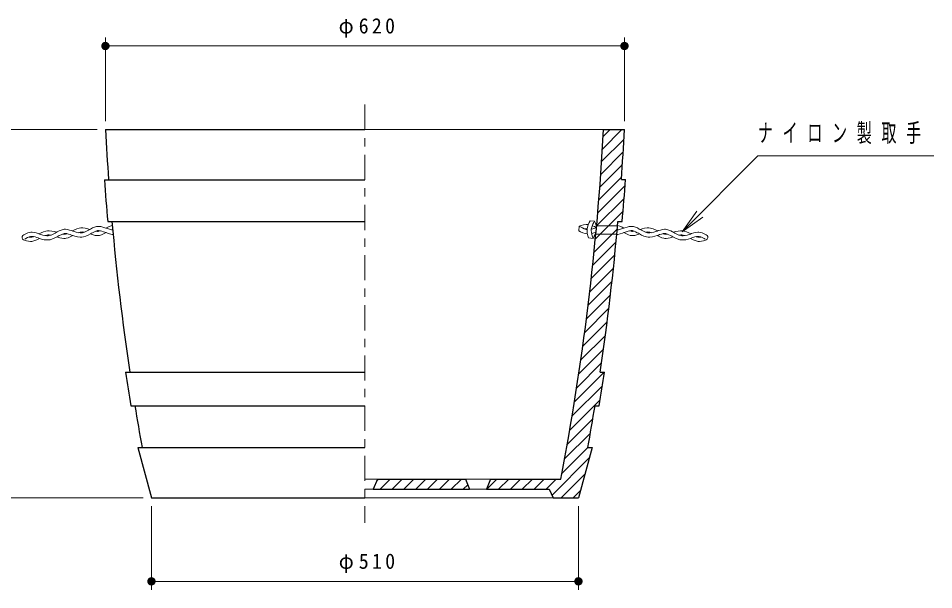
# Model space of a CAD drawing. Units: millimetres on the paper. Extents: x -365 to 12, y -47 to 257.
# Drawn here: x -278.1 to -168.7, y 64.3 to 132.6 of the extents above; entities that cross this region are included whole.
import ezdxf

# ---------------------------------------------------------------- set-up
doc = ezdxf.new("R2010")
doc.units = ezdxf.units.MM
doc.linetypes.add('USER1', pattern=[4.5, 2.5, -2])
doc.linetypes.add('USER2', pattern=[6, 3, -1, 1, -1])
doc.layers.add('LY_1', color=7, linetype='Continuous', lineweight=13)
doc.styles.add('ＭＳ ゴシック', font='')
doc.styles.get('ＭＳ ゴシック').set_extended_font_data('MS Gothic')

# ---------------------------------------------------------------- blocks, each defined once
blk = doc.blocks.new('filled_dot')
at = {"color": 0, "linetype": 'Continuous', "lineweight": -2, "const_width": 1.25}
blk.add_lwpolyline([(-0.625, 0, 1), (0.625, 0, 1)], format="xyb", close=True, dxfattribs=at)

msp = doc.modelspace()

# ---------------------------------------------------------------- linework, layer by layer
at = {"layer": 'LY_1'}
for p, q in [((-267.65, 120.305), (-267.65, 130.305)), ((-205.65, 120.305), (-205.65, 130.305)), ((-267.65, 129.305), (-205.65, 129.305)), ((-268.65, 119.305), (-288.65, 119.305)), ((-236.65, 119.305), (-208.15, 119.305)), ((-208.282, 116.987), (-205.964, 119.305)), ((-208.194, 118.489), (-207.379, 119.305)), ((-208.378, 115.477), (-205.714, 118.141)), ((-208.481, 113.959), (-205.802, 116.638)), ((-208.593, 112.433), (-205.899, 115.128)), ((-208.842, 109.356), (-205.574, 112.624)), ((-208.713, 110.899), (-206.003, 113.609)), ((-208.979, 107.805), (-205.692, 111.092)), ((-209.125, 106.245), (-205.818, 109.552)), ((-198.779, 107.093), (-197.012, 109.568)), ((-209.763, 108.407), (-209.868, 108.212)), ((-209.763, 108.407), (-209.22, 108.355)), ((-209.22, 108.355), (-209.295, 108.222)), ((-209.22, 108.355), (-209.11, 108.139)), ((-198.779, 107.093), (-196.658, 109.214)), ((-196.305, 108.861), (-198.779, 107.093)), ((-275.058, 107.097), (-274.759, 107.185)), ((-274.759, 107.185), (-274.557, 107.215)), ((-274.557, 107.215), (-274.353, 107.221)), ((-274.353, 107.221), (-274.044, 107.186)), ((-274.044, 107.186), (-273.749, 107.115)), ((-273.402, 107.078), (-273.171, 107.199)), ((-273.171, 107.199), (-272.938, 107.3)), ((-272.938, 107.3), (-272.703, 107.369)), ((-272.703, 107.369), (-272.565, 107.389)), ((-272.565, 107.389), (-272.425, 107.393)), ((-272.425, 107.393), (-272.182, 107.366)), ((-272.182, 107.366), (-271.935, 107.307)), ((-271.935, 107.307), (-271.687, 107.228)), ((-271.687, 107.228), (-271.543, 107.178)), ((-271.597, 107.196), (-271.351, 107.325)), ((-271.543, 107.178), (-271.398, 107.128)), ((-271.351, 107.325), (-271.073, 107.446)), ((-271.073, 107.446), (-270.775, 107.534)), ((-270.775, 107.534), (-270.573, 107.564)), ((-270.573, 107.564), (-270.368, 107.569)), ((-270.368, 107.569), (-270.059, 107.535)), ((-270.147, 107.056), (-269.914, 107.157)), ((-270.059, 107.535), (-269.765, 107.464)), ((-269.914, 107.157), (-269.684, 107.278)), ((-269.765, 107.464), (-269.5, 107.38)), ((-269.684, 107.278), (-269.55, 107.352)), ((-269.55, 107.352), (-269.417, 107.426)), ((-269.417, 107.426), (-269.186, 107.547)), ((-269.186, 107.547), (-268.954, 107.648)), ((-268.97, 107.096), (-268.783, 107.178)), ((-268.954, 107.648), (-268.718, 107.718)), ((-268.811, 107.165), (-268.781, 107.158)), ((-268.783, 107.178), (-268.611, 107.228)), ((-268.781, 107.158), (-268.603, 107.138)), ((-268.718, 107.718), (-268.58, 107.738)), ((-268.611, 107.228), (-268.537, 107.239)), ((-268.58, 107.738), (-268.441, 107.742)), ((-268.537, 107.239), (-268.462, 107.241)), ((-268.462, 107.241), (-268.284, 107.221)), ((-268.454, 107.151), (-268.282, 107.202)), ((-268.441, 107.742), (-268.197, 107.715)), ((-268.284, 107.221), (-268.085, 107.173)), ((-268.282, 107.202), (-268.254, 107.214)), ((-268.197, 107.715), (-267.95, 107.655)), ((-268.085, 107.173), (-267.86, 107.102)), ((-267.95, 107.655), (-267.702, 107.576)), ((-267.702, 107.576), (-267.558, 107.526)), ((-267.589, 107.537), (-267.364, 107.654)), ((-267.558, 107.526), (-267.414, 107.476)), ((-267.414, 107.476), (-267.165, 107.397)), ((-267.364, 107.654), (-267.087, 107.775)), ((-267.165, 107.397), (-266.919, 107.338)), ((-267.087, 107.775), (-266.832, 107.85)), ((-266.919, 107.338), (-266.784, 107.323)), ((-211.098, 107.206), (-211.046, 107.75)), ((-211.098, 107.206), (-210.903, 107.102)), ((-211.046, 107.75), (-210.83, 107.86)), ((-211.046, 107.75), (-210.913, 107.674)), ((-210.913, 107.674), (-210.683, 107.551)), ((-210.83, 107.86), (-210.535, 107.928)), ((-210.683, 107.551), (-210.452, 107.448)), ((-210.535, 107.928), (-210.226, 107.96)), ((-210.452, 107.448), (-210.217, 107.377)), ((-210.445, 107.446), (-210.268, 107.464)), ((-210.268, 107.464), (-210.11, 107.458)), ((-210.226, 107.96), (-210.021, 107.952)), ((-210.217, 107.377), (-210.116, 107.361)), ((-210.113, 107.436), (-210.12, 107.232)), ((-210.12, 107.232), (-210.089, 106.922)), ((-210.081, 107.638), (-210.113, 107.436)), ((-209.991, 107.936), (-210.081, 107.638)), ((-210.021, 107.952), (-209.989, 107.947)), ((-209.868, 108.212), (-209.991, 107.936)), ((-209.614, 107.388), (-209.619, 107.248)), ((-209.619, 107.248), (-209.594, 107.004)), ((-209.616, 107.394), (-209.448, 107.432)), ((-209.593, 107.526), (-209.614, 107.388)), ((-209.522, 107.761), (-209.593, 107.526)), ((-209.418, 107.992), (-209.522, 107.761)), ((-209.496, 107.819), (-209.245, 107.707)), ((-209.448, 107.432), (-209.2, 107.509)), ((-209.295, 108.222), (-209.418, 107.992)), ((-209.279, 104.676), (-206.504, 107.451)), ((-209.245, 107.707), (-209.001, 107.577)), ((-209.2, 107.509), (-209.001, 107.576)), ((-209.11, 108.139), (-209.042, 107.844)), ((-209.042, 107.844), (-209.015, 107.584)), ((-206.381, 107.338), (-206.516, 107.323)), ((-206.213, 107.775), (-206.468, 107.85)), ((-206.134, 107.397), (-206.381, 107.338)), ((-205.935, 107.654), (-206.213, 107.775)), ((-205.886, 107.476), (-206.134, 107.397)), ((-205.711, 107.537), (-205.935, 107.654)), ((-205.742, 107.526), (-205.886, 107.476)), ((-205.598, 107.576), (-205.742, 107.526)), ((-205.349, 107.655), (-205.598, 107.576)), ((-205.215, 107.173), (-205.44, 107.102)), ((-205.103, 107.715), (-205.349, 107.655)), ((-205.016, 107.221), (-205.215, 107.173)), ((-204.859, 107.742), (-205.103, 107.715)), ((-205.018, 107.202), (-205.046, 107.214)), ((-204.846, 107.151), (-205.018, 107.202)), ((-204.838, 107.241), (-205.016, 107.221)), ((-204.72, 107.738), (-204.859, 107.742)), ((-204.763, 107.239), (-204.838, 107.241)), ((-204.689, 107.228), (-204.763, 107.239)), ((-204.581, 107.718), (-204.72, 107.738)), ((-204.519, 107.158), (-204.697, 107.138)), ((-204.517, 107.178), (-204.689, 107.228)), ((-204.346, 107.648), (-204.581, 107.718)), ((-204.489, 107.165), (-204.519, 107.158)), ((-204.33, 107.096), (-204.517, 107.178)), ((-204.114, 107.547), (-204.346, 107.648)), ((-203.883, 107.426), (-204.114, 107.547)), ((-203.75, 107.352), (-203.883, 107.426)), ((-203.535, 107.464), (-203.799, 107.38)), ((-203.616, 107.278), (-203.75, 107.352)), ((-203.385, 107.157), (-203.616, 107.278)), ((-203.241, 107.535), (-203.535, 107.464)), ((-203.153, 107.056), (-203.385, 107.157)), ((-202.931, 107.569), (-203.241, 107.535)), ((-202.727, 107.564), (-202.931, 107.569)), ((-202.525, 107.534), (-202.727, 107.564)), ((-202.226, 107.446), (-202.525, 107.534)), ((-201.949, 107.325), (-202.226, 107.446)), ((-201.703, 107.196), (-201.949, 107.325)), ((-201.757, 107.178), (-201.901, 107.128)), ((-201.613, 107.228), (-201.757, 107.178)), ((-201.365, 107.307), (-201.613, 107.228)), ((-201.118, 107.366), (-201.365, 107.307)), ((-200.874, 107.393), (-201.118, 107.366)), ((-200.735, 107.389), (-200.874, 107.393)), ((-200.597, 107.369), (-200.735, 107.389)), ((-200.361, 107.3), (-200.597, 107.369)), ((-200.129, 107.199), (-200.361, 107.3)), ((-199.898, 107.078), (-200.129, 107.199)), ((-199.256, 107.186), (-199.55, 107.115)), ((-198.947, 107.221), (-199.256, 107.186)), ((-198.742, 107.215), (-198.947, 107.221)), ((-198.54, 107.185), (-198.742, 107.215)), ((-198.242, 107.097), (-198.54, 107.185)), ((-277.52, 106.655), (-277.386, 106.729)), ((-277.422, 106.137), (-277.332, 106.106)), ((-277.386, 106.729), (-277.156, 106.85)), ((-277.332, 106.106), (-277.084, 106.027)), ((-277.277, 106.218), (-277.148, 106.289)), ((-277.156, 106.85), (-276.923, 106.951)), ((-277.148, 106.289), (-276.939, 106.399)), ((-276.939, 106.399), (-276.752, 106.48)), ((-276.923, 106.951), (-276.688, 107.02)), ((-276.779, 106.468), (-276.75, 106.461)), ((-276.752, 106.48), (-276.58, 106.531)), ((-276.75, 106.461), (-276.572, 106.441)), ((-276.688, 107.02), (-276.55, 107.041)), ((-276.58, 106.531), (-276.506, 106.542)), ((-276.572, 106.441), (-276.497, 106.443)), ((-276.55, 107.041), (-276.41, 107.045)), ((-276.506, 106.542), (-276.431, 106.544)), ((-276.497, 106.443), (-276.423, 106.454)), ((-276.431, 106.544), (-276.253, 106.524)), ((-276.423, 106.454), (-276.251, 106.505)), ((-276.41, 107.045), (-276.166, 107.017)), ((-276.253, 106.524), (-276.054, 106.476)), ((-276.251, 106.505), (-276.223, 106.517)), ((-276.166, 107.017), (-275.92, 106.958)), ((-276.08, 106.034), (-275.848, 106.135)), ((-276.054, 106.476), (-275.83, 106.405)), ((-275.92, 106.958), (-275.672, 106.879)), ((-275.848, 106.135), (-275.617, 106.256)), ((-275.83, 106.405), (-275.691, 106.357)), ((-275.691, 106.357), (-275.541, 106.305)), ((-275.672, 106.879), (-275.527, 106.829)), ((-275.617, 106.256), (-275.538, 106.3)), ((-275.581, 106.848), (-275.336, 106.976)), ((-275.541, 106.305), (-275.269, 106.218)), ((-275.527, 106.829), (-275.383, 106.779)), ((-275.383, 106.779), (-275.135, 106.7)), ((-275.336, 106.976), (-275.058, 107.097)), ((-275.269, 106.218), (-274.975, 106.147)), ((-275.135, 106.7), (-274.888, 106.641)), ((-274.975, 106.147), (-274.666, 106.113)), ((-274.888, 106.641), (-274.645, 106.614)), ((-274.852, 106.637), (-274.652, 106.696)), ((-274.666, 106.113), (-274.461, 106.118)), ((-274.652, 106.696), (-274.514, 106.716)), ((-274.645, 106.614), (-274.505, 106.617)), ((-274.514, 106.716), (-274.374, 106.72)), ((-274.505, 106.617), (-274.367, 106.638)), ((-274.461, 106.118), (-274.259, 106.148)), ((-274.374, 106.72), (-274.166, 106.697)), ((-274.367, 106.638), (-274.132, 106.707)), ((-274.259, 106.148), (-273.961, 106.236)), ((-274.132, 106.707), (-273.899, 106.808)), ((-273.961, 106.236), (-273.683, 106.357)), ((-273.899, 106.808), (-273.668, 106.929)), ((-273.749, 107.115), (-273.485, 107.031)), ((-273.683, 106.357), (-273.431, 106.489)), ((-273.668, 106.929), (-273.535, 107.003)), ((-273.535, 107.003), (-273.402, 107.078)), ((-273.437, 106.486), (-273.347, 106.454)), ((-273.431, 106.489), (-273.292, 106.566)), ((-273.347, 106.454), (-273.099, 106.375)), ((-273.292, 106.566), (-273.164, 106.638)), ((-273.164, 106.638), (-272.955, 106.747)), ((-273.099, 106.375), (-272.852, 106.316)), ((-272.955, 106.747), (-272.767, 106.829)), ((-272.852, 106.316), (-272.609, 106.289)), ((-272.796, 106.817), (-272.766, 106.81)), ((-272.767, 106.829), (-272.596, 106.879)), ((-272.766, 106.81), (-272.588, 106.79)), ((-272.609, 106.289), (-272.469, 106.293)), ((-272.596, 106.879), (-272.521, 106.89)), ((-272.588, 106.79), (-272.513, 106.792)), ((-272.521, 106.89), (-272.446, 106.892)), ((-272.513, 106.792), (-272.438, 106.803)), ((-272.469, 106.293), (-272.331, 106.313)), ((-272.446, 106.892), (-272.268, 106.873)), ((-272.438, 106.803), (-272.267, 106.853)), ((-272.331, 106.313), (-272.096, 106.382)), ((-272.268, 106.873), (-272.07, 106.825)), ((-272.267, 106.853), (-272.239, 106.865)), ((-272.096, 106.382), (-271.863, 106.484)), ((-272.07, 106.825), (-271.845, 106.753)), ((-271.863, 106.484), (-271.632, 106.604)), ((-271.845, 106.753), (-271.706, 106.705)), ((-271.706, 106.705), (-271.556, 106.653)), ((-271.632, 106.604), (-271.549, 106.651)), ((-271.556, 106.653), (-271.285, 106.567)), ((-271.398, 107.128), (-271.15, 107.049)), ((-271.285, 106.567), (-270.99, 106.496)), ((-271.15, 107.049), (-270.904, 106.989)), ((-270.99, 106.496), (-270.681, 106.461)), ((-270.904, 106.989), (-270.66, 106.962)), ((-270.868, 106.985), (-270.667, 107.044)), ((-270.681, 106.461), (-270.477, 106.467)), ((-270.667, 107.044), (-270.529, 107.065)), ((-270.66, 106.962), (-270.52, 106.966)), ((-270.529, 107.065), (-270.389, 107.069)), ((-270.52, 106.966), (-270.382, 106.986)), ((-270.477, 106.467), (-270.275, 106.497)), ((-270.389, 107.069), (-270.182, 107.045)), ((-270.382, 106.986), (-270.147, 107.056)), ((-270.275, 106.497), (-269.976, 106.585)), ((-269.976, 106.585), (-269.698, 106.706)), ((-269.698, 106.706), (-269.446, 106.838)), ((-269.453, 106.834), (-269.362, 106.803)), ((-269.446, 106.838), (-269.307, 106.915)), ((-269.362, 106.803), (-269.114, 106.724)), ((-269.307, 106.915), (-269.179, 106.986)), ((-269.179, 106.986), (-268.97, 107.096)), ((-269.114, 106.724), (-268.868, 106.665)), ((-268.868, 106.665), (-268.624, 106.637)), ((-268.624, 106.637), (-268.484, 106.641)), ((-268.603, 107.138), (-268.528, 107.14)), ((-268.528, 107.14), (-268.454, 107.151)), ((-268.484, 106.641), (-268.346, 106.662)), ((-268.346, 106.662), (-268.111, 106.731)), ((-268.111, 106.731), (-267.878, 106.832)), ((-267.878, 106.832), (-267.648, 106.953)), ((-267.86, 107.102), (-267.721, 107.054)), ((-267.721, 107.054), (-267.571, 107.002)), ((-267.648, 106.953), (-267.565, 107)), ((-267.565, 107), (-267.419, 106.945)), ((-267.419, 106.945), (-267.147, 106.859)), ((-267.147, 106.859), (-266.853, 106.788)), ((-266.853, 106.788), (-266.733, 106.774)), ((-210.903, 107.102), (-210.627, 106.979)), ((-210.627, 106.979), (-210.329, 106.888)), ((-210.329, 106.888), (-210.127, 106.857)), ((-210.127, 106.857), (-210.073, 106.855)), ((-210.089, 106.922), (-210.02, 106.627)), ((-210.02, 106.627), (-209.936, 106.355)), ((-209.936, 106.355), (-209.394, 106.303)), ((-209.594, 107.004), (-209.537, 106.757)), ((-209.568, 106.891), (-209.318, 106.949)), ((-209.537, 106.757), (-209.46, 106.509)), ((-209.46, 106.509), (-209.394, 106.303)), ((-209.263, 106.554), (-209.394, 106.303)), ((-209.318, 106.949), (-209.048, 107.033)), ((-209.139, 106.831), (-209.263, 106.554)), ((-209.081, 107.023), (-209.139, 106.831)), ((-206.447, 106.788), (-206.567, 106.774)), ((-206.153, 106.859), (-206.447, 106.788)), ((-205.881, 106.945), (-206.153, 106.859)), ((-205.735, 107), (-205.881, 106.945)), ((-205.652, 106.953), (-205.735, 107)), ((-205.578, 107.054), (-205.728, 107.002)), ((-205.421, 106.832), (-205.652, 106.953)), ((-205.44, 107.102), (-205.578, 107.054)), ((-205.189, 106.731), (-205.421, 106.832)), ((-204.954, 106.662), (-205.189, 106.731)), ((-204.816, 106.641), (-204.954, 106.662)), ((-204.772, 107.14), (-204.846, 107.151)), ((-204.676, 106.637), (-204.816, 106.641)), ((-204.697, 107.138), (-204.772, 107.14)), ((-204.432, 106.665), (-204.676, 106.637)), ((-204.186, 106.724), (-204.432, 106.665)), ((-204.121, 106.986), (-204.33, 107.096)), ((-203.938, 106.803), (-204.186, 106.724)), ((-203.993, 106.915), (-204.121, 106.986)), ((-203.854, 106.838), (-203.993, 106.915)), ((-203.847, 106.834), (-203.938, 106.803)), ((-203.602, 106.706), (-203.854, 106.838)), ((-203.324, 106.585), (-203.602, 106.706)), ((-203.025, 106.497), (-203.324, 106.585)), ((-202.918, 106.986), (-203.153, 107.056)), ((-202.91, 107.069), (-203.118, 107.045)), ((-202.823, 106.467), (-203.025, 106.497)), ((-202.779, 106.966), (-202.918, 106.986)), ((-202.771, 107.065), (-202.91, 107.069)), ((-202.619, 106.461), (-202.823, 106.467)), ((-202.64, 106.962), (-202.779, 106.966)), ((-202.633, 107.044), (-202.771, 107.065)), ((-202.396, 106.989), (-202.64, 106.962)), ((-202.432, 106.985), (-202.633, 107.044)), ((-202.31, 106.496), (-202.619, 106.461)), ((-202.15, 107.049), (-202.396, 106.989)), ((-202.015, 106.567), (-202.31, 106.496)), ((-201.901, 107.128), (-202.15, 107.049)), ((-201.744, 106.653), (-202.015, 106.567)), ((-201.667, 106.604), (-201.751, 106.651)), ((-201.594, 106.705), (-201.744, 106.653)), ((-201.437, 106.484), (-201.667, 106.604)), ((-201.455, 106.753), (-201.594, 106.705)), ((-201.23, 106.825), (-201.455, 106.753)), ((-201.204, 106.382), (-201.437, 106.484)), ((-201.031, 106.873), (-201.23, 106.825)), ((-200.969, 106.313), (-201.204, 106.382)), ((-201.033, 106.853), (-201.061, 106.865)), ((-200.861, 106.803), (-201.033, 106.853)), ((-200.853, 106.892), (-201.031, 106.873)), ((-200.831, 106.293), (-200.969, 106.313)), ((-200.787, 106.792), (-200.861, 106.803)), ((-200.778, 106.89), (-200.853, 106.892)), ((-200.691, 106.289), (-200.831, 106.293)), ((-200.712, 106.79), (-200.787, 106.792)), ((-200.704, 106.879), (-200.778, 106.89)), ((-200.534, 106.81), (-200.712, 106.79)), ((-200.532, 106.829), (-200.704, 106.879)), ((-200.447, 106.316), (-200.691, 106.289)), ((-200.504, 106.817), (-200.534, 106.81)), ((-200.345, 106.747), (-200.532, 106.829)), ((-200.201, 106.375), (-200.447, 106.316)), ((-200.136, 106.638), (-200.345, 106.747)), ((-199.953, 106.454), (-200.201, 106.375)), ((-200.008, 106.566), (-200.136, 106.638)), ((-199.869, 106.489), (-200.008, 106.566)), ((-199.862, 106.486), (-199.953, 106.454)), ((-199.765, 107.003), (-199.898, 107.078)), ((-199.617, 106.357), (-199.869, 106.489)), ((-199.55, 107.115), (-199.815, 107.031)), ((-199.631, 106.929), (-199.765, 107.003)), ((-199.401, 106.808), (-199.631, 106.929)), ((-199.339, 106.236), (-199.617, 106.357)), ((-199.168, 106.707), (-199.401, 106.808)), ((-199.04, 106.148), (-199.339, 106.236)), ((-198.933, 106.638), (-199.168, 106.707)), ((-198.926, 106.72), (-199.133, 106.697)), ((-198.838, 106.118), (-199.04, 106.148)), ((-198.795, 106.617), (-198.933, 106.638)), ((-198.786, 106.716), (-198.926, 106.72)), ((-198.634, 106.113), (-198.838, 106.118)), ((-198.655, 106.614), (-198.795, 106.617)), ((-198.648, 106.696), (-198.786, 106.716)), ((-198.411, 106.641), (-198.655, 106.614)), ((-198.447, 106.637), (-198.648, 106.696)), ((-198.325, 106.147), (-198.634, 106.113)), ((-198.165, 106.7), (-198.411, 106.641)), ((-198.03, 106.218), (-198.325, 106.147)), ((-197.964, 106.976), (-198.242, 107.097)), ((-197.917, 106.779), (-198.165, 106.7)), ((-197.759, 106.305), (-198.03, 106.218)), ((-197.718, 106.848), (-197.964, 106.976)), ((-197.772, 106.829), (-197.917, 106.779)), ((-197.628, 106.879), (-197.772, 106.829)), ((-197.683, 106.256), (-197.762, 106.3)), ((-197.609, 106.357), (-197.759, 106.305)), ((-197.452, 106.135), (-197.683, 106.256)), ((-197.38, 106.958), (-197.628, 106.879)), ((-197.47, 106.405), (-197.609, 106.357)), ((-197.245, 106.476), (-197.47, 106.405)), ((-197.219, 106.034), (-197.452, 106.135)), ((-197.133, 107.017), (-197.38, 106.958)), ((-197.047, 106.524), (-197.245, 106.476)), ((-196.89, 107.045), (-197.133, 107.017)), ((-197.048, 106.505), (-197.076, 106.517)), ((-196.877, 106.454), (-197.048, 106.505)), ((-196.869, 106.544), (-197.047, 106.524)), ((-196.75, 107.041), (-196.89, 107.045)), ((-196.802, 106.443), (-196.877, 106.454)), ((-196.794, 106.542), (-196.869, 106.544)), ((-196.727, 106.441), (-196.802, 106.443)), ((-196.719, 106.531), (-196.794, 106.542)), ((-196.612, 107.02), (-196.75, 107.041)), ((-196.549, 106.461), (-196.727, 106.441)), ((-196.548, 106.48), (-196.719, 106.531)), ((-196.377, 106.951), (-196.612, 107.02)), ((-196.521, 106.468), (-196.549, 106.461)), ((-196.36, 106.399), (-196.548, 106.48)), ((-196.144, 106.85), (-196.377, 106.951)), ((-196.151, 106.289), (-196.36, 106.399)), ((-195.968, 106.106), (-196.216, 106.027)), ((-196.023, 106.218), (-196.151, 106.289)), ((-195.913, 106.729), (-196.144, 106.85)), ((-195.878, 106.137), (-195.968, 106.106)), ((-195.78, 106.655), (-195.913, 106.729)), ((-277.084, 106.027), (-276.837, 105.967)), ((-276.837, 105.967), (-276.593, 105.94)), ((-276.593, 105.94), (-276.454, 105.944)), ((-276.454, 105.944), (-276.316, 105.965)), ((-276.316, 105.965), (-276.08, 106.034)), ((-209.443, 103.098), (-206.651, 105.89)), ((-196.984, 105.965), (-197.219, 106.034)), ((-196.846, 105.944), (-196.984, 105.965)), ((-196.706, 105.94), (-196.846, 105.944)), ((-196.463, 105.967), (-196.706, 105.94)), ((-196.216, 106.027), (-196.463, 105.967)), ((-209.617, 101.51), (-206.806, 104.321)), ((-209.799, 99.914), (-206.971, 102.742)), ((-209.992, 98.307), (-207.144, 101.154)), ((-210.194, 96.691), (-207.327, 99.557)), ((-210.406, 95.064), (-207.52, 97.95)), ((-210.628, 93.428), (-207.723, 96.333)), ((-210.861, 91.781), (-207.935, 94.707)), ((-211.105, 90.123), (-208.157, 93.07)), ((-211.359, 88.454), (-208.39, 91.423)), ((-211.625, 86.774), (-208.094, 90.305)), ((-211.902, 85.083), (-208.29, 88.695)), ((-212.191, 83.379), (-208.551, 87.019)), ((-212.492, 81.664), (-209.431, 84.726)), ((-212.805, 79.937), (-209.719, 83.023)), ((-213.131, 78.197), (-210.02, 81.308)), ((-214.303, 75.611), (-209.851, 80.062)), ((-213.195, 75.305), (-210.382, 78.117)), ((-236.65, 77.505), (-235.15, 77.505)), ((-235.231, 77.31), (-235.037, 77.505)), ((-234.822, 76.305), (-233.622, 77.505)), ((-233.408, 76.305), (-232.208, 77.505)), ((-231.994, 76.305), (-230.794, 77.505)), ((-230.58, 76.305), (-229.38, 77.505)), ((-229.165, 76.305), (-227.965, 77.505)), ((-227.751, 76.305), (-226.551, 77.505)), ((-226.337, 76.305), (-225.137, 77.505)), ((-224.923, 76.305), (-224.377, 76.85)), ((-224.65, 77.505), (-221.65, 77.505)), ((-222.094, 76.305), (-220.894, 77.505)), ((-220.68, 76.305), (-219.48, 77.505)), ((-219.266, 76.305), (-218.066, 77.505)), ((-217.852, 76.305), (-216.652, 77.505)), ((-216.438, 76.305), (-215.238, 77.505)), ((-215.023, 76.305), (-213.823, 77.505)), ((-236.65, 76.305), (-235.65, 76.305)), ((-224.15, 76.305), (-222.15, 76.305)), ((-211.781, 75.305), (-210.913, 76.172)), ((-263.15, 75.305), (-288.65, 75.305)), ((-236.65, 75.305), (-214.15, 75.305)), ((-262.15, 74.305), (-262.15, 64.305)), ((-211.15, 74.305), (-211.15, 64.305)), ((-211.15, 65.305), (-262.15, 65.305))]:
    msp.add_line(p, q, dxfattribs=at)
at = {"layer": 'LY_1', "linetype": 'USER2'}
msp.add_line((-236.65, 122.305), (-236.65, 72.305), dxfattribs=at)
at = {"layer": 'LY_1', "color": 3, "lineweight": 25}
for p, q in [((-267.65, 119.305), (-236.65, 119.305)), ((-208.15, 119.305), (-205.65, 119.305)), ((-267.776, 113.305), (-236.65, 113.305)), ((-206.023, 113.341), (-205.521, 113.341)), ((-267.374, 108.305), (-236.65, 108.305)), ((-206.427, 108.305), (-205.925, 108.305)), ((-265.252, 90.305), (-236.65, 90.305)), ((-208.554, 90.305), (-208.048, 90.305)), ((-264.634, 86.305), (-236.65, 86.305)), ((-209.172, 86.305), (-208.666, 86.305)), ((-263.787, 81.305), (-236.65, 81.305)), ((-263.787, 81.305), (-262.15, 75.305)), ((-209.512, 81.305), (-211.15, 75.305)), ((-210.02, 81.305), (-209.512, 81.305)), ((-235.15, 77.505), (-235.65, 76.305)), ((-235.15, 77.505), (-224.65, 77.505)), ((-224.65, 77.505), (-224.15, 76.305)), ((-221.65, 77.505), (-222.15, 76.305)), ((-221.65, 77.505), (-213.264, 77.505)), ((-235.65, 76.305), (-224.15, 76.305)), ((-222.15, 76.305), (-214.65, 76.305)), ((-214.65, 76.305), (-214.15, 75.305)), ((-262.15, 75.305), (-236.65, 75.305)), ((-214.15, 75.305), (-211.15, 75.305))]:
    msp.add_line(p, q, dxfattribs=at)
at = {"layer": 'LY_1', "linetype": 'USER1'}
for p, q in [((-208.979, 107.804), (-206.472, 107.804)), ((-209.071, 106.804), (-206.564, 106.804))]:
    msp.add_line(p, q, dxfattribs=at)
at = {"layer": 'LY_1'}
msp.add_lwpolyline([(-198.779, 107.093), (-189.716, 116.157), (-168.716, 116.157)], dxfattribs=at)
at = {"layer": 'LY_1', "color": 3, "lineweight": 25}
for centre, radius, start, end in [((41.919, 135.657), 310, 183.02373, 184.12819), ((-515.215, 135.657), 307.5, 349.09896, 356.95167), ((-515.218, 135.657), 310, 355.87181, 356.97628), ((41.919, 135.657), 310.5, 184.12819, 185.0538), ((-515.218, 135.657), 310.5, 354.94619, 355.87847), ((41.919, 135.657), 310, 185.06198, 188.41243), ((-515.218, 135.657), 310, 351.58757, 354.93802), ((41.919, 135.657), 310.5, 188.39879, 189.14565), ((-515.218, 135.657), 310.5, 350.85436, 351.60122), ((41.919, 135.657), 310, 189.16052, 190.09787), ((-515.218, 135.657), 310, 349.90213, 350.83948)]:
    msp.add_arc(centre, radius, start, end, dxfattribs=at)
at = {"layer": 'LY_1'}
for centre, start, end in [((-277.291, 106.43), 135.42452, 245.92908), ((-196.008, 106.43), 294.0713, 44.57587)]:
    msp.add_arc(centre, 0.321, start, end, dxfattribs=at)

# ---------------------------------------------------------------- block references
at = {"layer": 'LY_1', "xscale": 0.4, "yscale": 0.4}
for p in [(-267.65, 129.305), (-262.15, 65.305)]:
    msp.add_blockref('filled_dot', p, dxfattribs=at)
at = {"layer": 'LY_1', "xscale": 0.4, "yscale": 0.4, "rotation": 180}
for p in [(-205.65, 129.305), (-211.15, 65.305)]:
    msp.add_blockref('filled_dot', p, dxfattribs=at)

# ---------------------------------------------------------------- texts
at = {"layer": 'LY_1', "style": 'ＭＳ ゴシック'}
for s, insert, char_height, attachment_point in [('\\T1.33;\\W0.95;φ620', (-236.231, 130.305), 1.833, 8), ('\\T1.64;\\W0.6;ナイロン製取手', (-189.716, 118.807), 2.199, 4), ('\\T1.33;\\W0.95;φ510', (-236.219, 66.305), 1.833, 8)]:
    msp.add_mtext(s, dxfattribs=dict(at, insert=insert, char_height=char_height, attachment_point=attachment_point))

doc.saveas('drawing.dxf')
